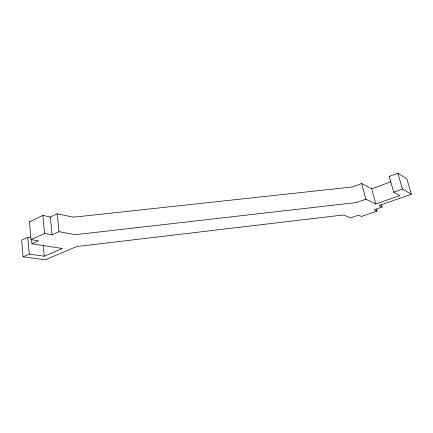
<?xml version="1.0" encoding="UTF-8"?>
<svg xmlns="http://www.w3.org/2000/svg" width="433" height="433" viewBox="0 0 433 433"><rect width="100%" height="100%" fill="white"/><g stroke="black" fill="none" stroke-linecap="round" stroke-linejoin="round"><path stroke-width="0.65" d="M31.582 239.747L31.945 243.779L38.553 240.829L31.024 239.617L29.433 221.831L42.867 215.472L50.309 216.987L57.167 213.778L71.385 216.781A6.825 2.268 -6.1 0 0 76.23 216.911L350.032 187.229A6.186 1.867 -14.5 0 0 354.595 186.136L361.663 183.511L371.731 188.793L375.839 203.981L399.843 195.592L393.673 192.171L389.24 176.41L397.9 173.222L406.896 178.937L411.35 194.287L379.027 205.513L382.144 207.006L381.435 204.419M30.624 237.836L27.782 237.371L21.65 240.163L23.063 256.834L45.292 259.778L75.071 247.275A6.381 1.813 -6.8 0 1 79.531 246.204L341.242 215.223A5.786 1.521 -13.5 0 1 344.403 215.342L350.719 217.848L358.421 215.19L361.447 216.446L377.04 211.098L376.521 209.188M31.024 239.617L44.61 233.49L52.095 234.794L59.029 231.704L73.334 234.307A6.89 2.116 -6.5 0 0 78.216 234.367L354.075 202.817A6.241 1.737 -14.2 0 0 358.676 201.735L365.831 199.185L375.839 203.981M23.063 256.834L29.255 254.144L44.209 256.206L62.368 248.499L31.945 243.779M371.731 188.793L390.939 181.811M393.673 192.171L402.436 189.069L411.35 194.287M382.144 207.006L374.128 209.772L377.04 211.098M29.433 221.831L29.909 221.923M389.24 176.41L389.635 176.653M397.9 173.222L402.436 189.069M361.663 183.511L365.831 199.185M57.167 213.778L59.029 231.704M50.309 216.987L52.095 234.794M42.867 215.472L44.61 233.49M43.148 245.056L44.209 256.206M27.782 237.371L29.255 254.144"/></g></svg>
